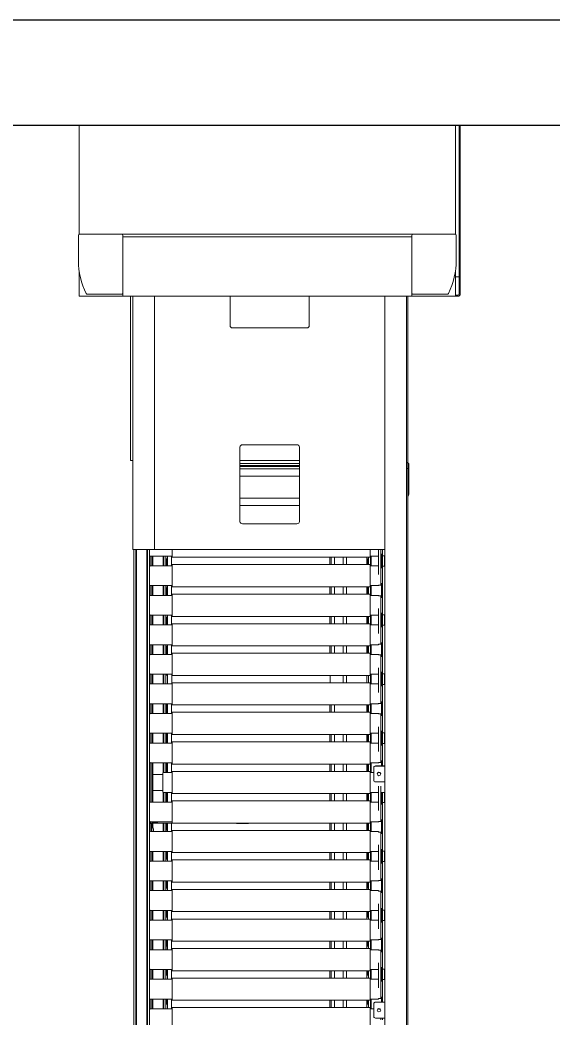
# Model space of a CAD drawing. Header units: metres. Extents: x 51 to 52746, y -259 to 37569.
# Drawn here: x 48706 to 50053, y 35048 to 37569 of the extents above; entities that cross this region are included whole.
import ezdxf

# ---------------------------------------------------------------- set-up
doc = ezdxf.new("R2010")
doc.units = ezdxf.units.M
doc.header["$LTSCALE"] = 500
doc.layers.add('QUOTA', color=4, linetype='Continuous')
doc.layers.add('Visible (ISO)', color=7, linetype='Continuous')

msp = doc.modelspace()

# ---------------------------------------------------------------- linework, layer by layer
at = {"linetype": 'Continuous', "lineweight": -3}
msp.add_line((31742.648, 37569.354), (52742.648, 37569.354), dxfattribs=at)
at = {"layer": 'QUOTA', "color": 30, "linetype": 'Continuous', "lineweight": -3}
msp.add_line((52475.981, 37302.688), (32409.314, 37302.688), dxfattribs=at)
at = {"layer": 'Visible (ISO)', "lineweight": 5}
for p, q in [((48855.809, 37302.688), (48855.809, 37028.039)), ((49805.809, 37028.039), (49805.809, 37302.688)), ((49815.052, 36950.539), (49815.052, 37302.688)), ((49817.752, 36950.539), (49817.752, 37302.688)), ((48853.809, 36961.125), (48853.809, 37026.039)), ((48855.809, 37028.039), (48963.809, 37028.039)), ((49697.809, 37028.039), (48963.809, 37028.039)), ((48965.809, 37026.039), (48965.809, 36879.039)), ((48965.809, 37021.539), (49695.809, 37021.539)), ((49695.809, 36879.039), (49695.809, 37026.039)), ((49697.809, 37028.039), (49805.809, 37028.039)), ((49807.809, 37026.039), (49807.809, 36963.039)), ((49805.809, 36871.539), (49805.809, 36935.19)), ((49815.052, 36920.539), (49815.052, 36950.539)), ((49815.052, 36950.539), (49817.752, 36950.539)), ((49817.752, 36950.539), (49818.052, 36950.539)), ((49818.052, 36950.539), (49818.052, 36877.539)), ((48855.809, 36933.866), (48855.809, 36871.539)), ((49805.809, 36920.539), (49815.052, 36920.539)), ((49815.052, 36920.539), (49815.052, 36877.539)), ((49815.052, 36920.539), (49815.052, 36877.539)), ((48855.809, 36871.539), (48965.809, 36871.539)), ((48963.809, 36877.039), (48875.045, 36877.039)), ((48965.809, 36871.539), (48965.809, 36879.039)), ((48965.809, 36871.539), (49695.809, 36871.539)), ((49236.773, 36871.539), (49236.773, 36797.539)), ((49436.773, 36797.539), (49436.773, 36871.539)), ((49695.809, 36879.039), (49695.809, 36871.539)), ((49695.809, 36871.539), (49805.809, 36871.539)), ((49786.559, 36877.039), (49697.809, 36877.039)), ((49812.052, 36874.539), (49805.809, 36874.539)), ((49812.052, 36874.539), (49805.809, 36874.539)), ((49812.052, 36871.539), (49805.809, 36871.539))]:
    msp.add_line(p, q, dxfattribs=at)
at = {"layer": 'Visible (ISO)', "color": 4, "lineweight": 5}
for p, q in [((48984.809, 36511.539), (48984.809, 36871.539)), ((48990.773, 36871.539), (48990.773, 36231.539)), ((49045.773, 36871.539), (49045.773, 36231.539)), ((49627.773, 34909.039), (49627.773, 36871.539)), ((49682.773, 34909.039), (49682.773, 36871.539)), ((49686.052, 36448.539), (49686.052, 36871.539)), ((49242.773, 36791.539), (49430.773, 36791.539)), ((48984.809, 36511.539), (48984.809, 36456.539)), ((49261.773, 36490.539), (49261.773, 36302.539)), ((49405.773, 36496.539), (49267.773, 36496.539)), ((49411.773, 36302.539), (49411.773, 36490.539)), ((48990.773, 36456.539), (48984.809, 36456.539)), ((49411.773, 36456.539), (49261.773, 36456.539)), ((49411.773, 36448.631), (49261.773, 36448.631)), ((49411.773, 36443.631), (49261.773, 36443.631)), ((49411.773, 36442.631), (49261.773, 36442.631)), ((49411.773, 36441.631), (49261.773, 36441.631)), ((49411.773, 36435.131), (49261.773, 36435.131)), ((49685.552, 36449.312), (49685.552, 36437.396)), ((49685.552, 36448.539), (49686.052, 36448.539)), ((49685.552, 36437.396), (49685.552, 36436.402)), ((49685.552, 36436.402), (49685.552, 34912.297)), ((49688.552, 36445.631), (49688.552, 36371.631)), ((49411.773, 36417.218), (49261.773, 36417.218)), ((49411.773, 36361.218), (49261.773, 36361.218)), ((49411.773, 36342.629), (49261.773, 36342.629)), ((49267.773, 36296.539), (49405.773, 36296.539)), ((48990.773, 36231.539), (49026.773, 36231.539)), ((48993.552, 36231.539), (48993.552, 34912.297)), ((48998.552, 36231.539), (48998.552, 34911.983)), ((48999.552, 36231.539), (48999.552, 34912.088)), ((49000.552, 36231.539), (49000.552, 34911.983)), ((49026.552, 36231.539), (49026.552, 34911.983)), ((49042.773, 36231.539), (49026.773, 36231.539)), ((49027.552, 36231.539), (49027.552, 34912.088)), ((49028.552, 36231.539), (49028.552, 34911.983)), ((49033.552, 36231.539), (49033.552, 34912.297)), ((49042.773, 36231.539), (49045.773, 36231.539)), ((49045.773, 36231.539), (49627.773, 36231.539)), ((49090.552, 36231.539), (49090.552, 36212.039)), ((49590.552, 36231.539), (49590.552, 36212.039)), ((49611.552, 36168.882), (49611.552, 36231.539)), ((49617.552, 36231.539), (49617.552, 36162.942)), ((49621.552, 36231.539), (49621.552, 36216.039)), ((49627.552, 36216.039), (49627.552, 36231.539)), ((49034.467, 36190.13), (49034.467, 36215.359)), ((49035.552, 36215.039), (49090.552, 36215.039)), ((49039.467, 36190.45), (49039.467, 36215.039)), ((49040.467, 36190.45), (49040.467, 36215.039)), ((49041.467, 36190.45), (49041.467, 36215.039)), ((49067.467, 36190.45), (49067.467, 36215.039)), ((49068.467, 36190.45), (49068.467, 36215.039)), ((49069.467, 36190.45), (49069.467, 36215.039)), ((49074.467, 36190.45), (49074.467, 36215.039)), ((49076.467, 36207.849), (49076.467, 36190.45)), ((49076.467, 36207.849), (49078.467, 36207.849)), ((49078.467, 36215.039), (49078.467, 36190.45)), ((49088.553, 36215.039), (49088.553, 36190.45)), ((49590.552, 36212.039), (49090.552, 36212.039)), ((49488.553, 36212.039), (49488.553, 36193.45)), ((49492.067, 36200.597), (49492.067, 36212.039)), ((49500.867, 36212.039), (49500.867, 36200.597)), ((49522.067, 36200.789), (49522.067, 36212.039)), ((49530.867, 36200.789), (49530.867, 36212.039)), ((49582.467, 36193.45), (49582.467, 36212.039)), ((49584.467, 36207.849), (49582.467, 36207.849)), ((49584.467, 36193.45), (49584.467, 36207.849)), ((49586.467, 36193.45), (49586.467, 36212.039)), ((49590.552, 36215.039), (49610.552, 36215.039)), ((49591.467, 36190.45), (49591.467, 36215.039)), ((49592.467, 36190.45), (49592.467, 36215.039)), ((49593.467, 36190.45), (49593.467, 36215.039)), ((49621.552, 36220.039), (49617.552, 36220.039)), ((49619.467, 36185.45), (49619.467, 36220.039)), ((49620.467, 36185.45), (49620.467, 36220.039)), ((49621.467, 36185.45), (49621.467, 36220.039)), ((49627.552, 36216.039), (49621.552, 36216.039)), ((49626.467, 36189.45), (49626.467, 36216.039)), ((49627.773, 36220.039), (49627.552, 36220.039)), ((49035.552, 36190.45), (49090.552, 36190.45)), ((49074.467, 36200.349), (49075.467, 36201.349)), ((49075.467, 36190.45), (49075.467, 36201.349)), ((49075.467, 36201.349), (49076.467, 36201.349)), ((49090.552, 36193.45), (49090.552, 36137.45)), ((49590.552, 36193.45), (49090.552, 36193.45)), ((49492.067, 36193.45), (49492.067, 36200.597)), ((49500.867, 36193.45), (49500.867, 36200.597)), ((49522.067, 36193.45), (49522.067, 36200.789)), ((49530.867, 36200.789), (49530.867, 36193.45)), ((49585.467, 36201.349), (49584.467, 36201.349)), ((49585.467, 36201.349), (49585.467, 36193.45)), ((49586.467, 36200.349), (49585.467, 36201.349)), ((49590.552, 36193.45), (49590.552, 36137.45)), ((49590.552, 36190.45), (49610.552, 36190.45)), ((49621.552, 36185.45), (49617.552, 36185.45)), ((49621.552, 36189.45), (49621.552, 36162.942)), ((49627.552, 36189.45), (49621.552, 36189.45)), ((49627.552, 36162.942), (49627.552, 36189.45)), ((49627.773, 36185.45), (49627.552, 36185.45)), ((49617.552, 36141.45), (49617.552, 36162.942)), ((49621.552, 36088.352), (49621.552, 36162.942)), ((49627.552, 36162.942), (49627.552, 36088.352)), ((49034.467, 36115.541), (49034.467, 36140.77)), ((49035.552, 36140.45), (49090.552, 36140.45)), ((49039.467, 36115.861), (49039.467, 36140.45)), ((49040.467, 36115.861), (49040.467, 36140.45)), ((49041.467, 36115.861), (49041.467, 36140.45)), ((49067.467, 36115.861), (49067.467, 36140.45)), ((49068.467, 36115.861), (49068.467, 36140.45)), ((49069.467, 36115.861), (49069.467, 36140.45)), ((49074.467, 36115.861), (49074.467, 36140.45)), ((49074.467, 36127.044), (49075.467, 36128.044)), ((49075.467, 36116.044), (49075.467, 36128.044)), ((49075.467, 36128.044), (49076.467, 36128.044)), ((49076.467, 36134.544), (49076.467, 36115.861)), ((49076.467, 36134.544), (49078.467, 36134.544)), ((49077.467, 36140.45), (49077.467, 36134.544)), ((49078.467, 36140.45), (49078.467, 36115.861)), ((49088.553, 36140.45), (49088.553, 36115.861)), ((49590.552, 36137.45), (49090.552, 36137.45)), ((49488.553, 36137.45), (49488.553, 36118.861)), ((49492.067, 36127.485), (49492.067, 36137.45)), ((49500.867, 36127.485), (49500.867, 36137.45)), ((49522.067, 36127.292), (49522.067, 36137.45)), ((49530.867, 36137.45), (49530.867, 36127.292)), ((49582.467, 36118.861), (49582.467, 36137.45)), ((49584.467, 36134.544), (49582.467, 36134.544)), ((49584.467, 36118.861), (49584.467, 36134.544)), ((49585.467, 36128.044), (49584.467, 36128.044)), ((49585.467, 36128.044), (49585.467, 36118.861)), ((49586.467, 36127.044), (49585.467, 36128.044)), ((49586.467, 36118.861), (49586.467, 36137.45)), ((49590.552, 36140.45), (49610.552, 36140.45)), ((49591.467, 36115.861), (49591.467, 36140.45)), ((49592.467, 36115.861), (49592.467, 36140.45)), ((49593.467, 36115.861), (49593.467, 36140.45)), ((49612.284, 36141.45), (49617.552, 36141.45)), ((49621.552, 36145.45), (49617.552, 36145.45)), ((49619.467, 36110.861), (49619.467, 36145.45)), ((49620.467, 36110.861), (49620.467, 36145.45)), ((49621.467, 36110.861), (49621.467, 36145.45)), ((49627.773, 36145.45), (49627.552, 36145.45)), ((49035.552, 36115.861), (49090.552, 36115.861)), ((49074.467, 36117.044), (49075.467, 36116.044)), ((49075.467, 36116.044), (49076.467, 36116.044)), ((49090.552, 36118.861), (49090.552, 36062.861)), ((49590.552, 36118.861), (49090.552, 36118.861)), ((49492.067, 36118.861), (49492.067, 36127.485)), ((49500.867, 36127.485), (49500.867, 36118.861)), ((49522.067, 36118.861), (49522.067, 36127.292)), ((49530.867, 36118.861), (49530.867, 36127.292)), ((49590.552, 36118.861), (49590.552, 36062.861)), ((49590.552, 36115.861), (49610.552, 36115.861)), ((49612.284, 36114.861), (49617.552, 36114.861)), ((49617.552, 36088.352), (49617.552, 36114.861)), ((49621.552, 36110.861), (49617.552, 36110.861)), ((49627.773, 36110.861), (49627.552, 36110.861)), ((49611.552, 36019.703), (49611.552, 36082.412)), ((49617.552, 36088.352), (49617.552, 36013.763)), ((49621.552, 36088.352), (49621.552, 36066.861)), ((49627.552, 36066.861), (49627.552, 36088.352)), ((49034.467, 36040.952), (49034.467, 36066.181)), ((49035.552, 36065.861), (49090.552, 36065.861)), ((49039.467, 36041.272), (49039.467, 36065.861)), ((49040.467, 36041.272), (49040.467, 36065.861)), ((49041.467, 36041.272), (49041.467, 36065.861)), ((49067.467, 36041.272), (49067.467, 36065.861)), ((49068.467, 36041.272), (49068.467, 36065.861)), ((49069.467, 36041.272), (49069.467, 36065.861)), ((49074.467, 36041.272), (49074.467, 36065.861)), ((49074.467, 36053.74), (49075.467, 36054.74)), ((49075.467, 36042.74), (49075.467, 36054.74)), ((49075.467, 36054.74), (49076.467, 36054.74)), ((49076.467, 36061.24), (49076.467, 36041.272)), ((49076.467, 36061.24), (49078.467, 36061.24)), ((49078.467, 36065.861), (49078.467, 36041.272)), ((49088.553, 36065.861), (49088.553, 36041.272)), ((49590.552, 36062.861), (49090.552, 36062.861)), ((49488.553, 36062.861), (49488.553, 36044.272)), ((49492.067, 36053.988), (49492.067, 36062.861)), ((49492.067, 36044.272), (49492.067, 36053.988)), ((49500.867, 36062.861), (49500.867, 36053.988)), ((49500.867, 36044.272), (49500.867, 36053.988)), ((49522.067, 36054.18), (49522.067, 36062.861)), ((49522.067, 36044.272), (49522.067, 36054.18)), ((49530.867, 36054.18), (49530.867, 36062.861)), ((49530.867, 36054.18), (49530.867, 36044.272)), ((49582.467, 36044.272), (49582.467, 36062.861)), ((49584.467, 36061.24), (49582.467, 36061.24)), ((49584.467, 36044.272), (49584.467, 36061.24)), ((49585.467, 36054.74), (49584.467, 36054.74)), ((49585.467, 36054.74), (49585.467, 36044.272)), ((49586.467, 36053.74), (49585.467, 36054.74)), ((49586.467, 36044.272), (49586.467, 36062.861)), ((49590.552, 36065.861), (49610.552, 36065.861)), ((49591.467, 36041.272), (49591.467, 36065.861)), ((49592.467, 36041.272), (49592.467, 36065.861)), ((49593.467, 36041.272), (49593.467, 36065.861)), ((49621.552, 36070.861), (49617.552, 36070.861)), ((49619.467, 36036.272), (49619.467, 36070.861)), ((49620.467, 36036.272), (49620.467, 36070.861)), ((49621.467, 36036.272), (49621.467, 36070.861)), ((49627.552, 36066.861), (49621.552, 36066.861)), ((49626.467, 36040.272), (49626.467, 36066.861)), ((49627.773, 36070.861), (49627.552, 36070.861)), ((49035.552, 36041.272), (49090.552, 36041.272)), ((49074.467, 36043.74), (49075.467, 36042.74)), ((49075.467, 36042.74), (49076.467, 36042.74)), ((49090.552, 36044.272), (49090.552, 35988.272)), ((49590.552, 36044.272), (49090.552, 36044.272)), ((49590.552, 36044.272), (49590.552, 35988.272)), ((49590.552, 36041.272), (49610.552, 36041.272)), ((49621.552, 36036.272), (49617.552, 36036.272)), ((49621.552, 36040.272), (49621.552, 36013.763)), ((49627.552, 36040.272), (49621.552, 36040.272)), ((49627.552, 36013.763), (49627.552, 36040.272)), ((49627.773, 36036.272), (49627.552, 36036.272)), ((49617.552, 35992.272), (49617.552, 36013.763)), ((49621.552, 35939.174), (49621.552, 36013.763)), ((49627.552, 36013.763), (49627.552, 35939.174)), ((49034.467, 35966.363), (49034.467, 35991.592)), ((49035.552, 35991.272), (49090.552, 35991.272)), ((49039.467, 35966.683), (49039.467, 35991.272)), ((49040.467, 35966.683), (49040.467, 35991.272)), ((49041.467, 35966.683), (49041.467, 35991.272)), ((49067.467, 35966.683), (49067.467, 35991.272)), ((49068.467, 35966.683), (49068.467, 35991.272)), ((49069.467, 35966.683), (49069.467, 35991.272)), ((49074.467, 35966.683), (49074.467, 35991.272)), ((49074.467, 35980.435), (49075.467, 35981.435)), ((49075.467, 35969.435), (49075.467, 35981.435)), ((49075.467, 35981.435), (49076.467, 35981.435)), ((49076.467, 35987.935), (49076.467, 35966.683)), ((49076.467, 35987.935), (49078.467, 35987.935)), ((49078.467, 35991.272), (49078.467, 35966.683)), ((49088.553, 35991.272), (49088.553, 35966.683)), ((49590.552, 35988.272), (49090.552, 35988.272)), ((49488.553, 35988.272), (49488.553, 35969.683)), ((49492.067, 35980.876), (49492.067, 35988.272)), ((49492.067, 35969.683), (49492.067, 35980.876)), ((49500.867, 35980.876), (49500.867, 35988.272)), ((49500.867, 35980.876), (49500.867, 35969.683)), ((49522.067, 35980.683), (49522.067, 35988.272)), ((49522.067, 35969.683), (49522.067, 35980.683)), ((49530.867, 35988.272), (49530.867, 35980.683)), ((49530.867, 35969.683), (49530.867, 35980.683)), ((49582.467, 35969.683), (49582.467, 35988.272)), ((49584.467, 35987.935), (49582.467, 35987.935)), ((49584.467, 35969.683), (49584.467, 35987.935)), ((49585.467, 35981.435), (49584.467, 35981.435)), ((49585.467, 35981.435), (49585.467, 35969.683)), ((49586.467, 35980.435), (49585.467, 35981.435)), ((49586.467, 35969.683), (49586.467, 35988.272)), ((49590.552, 35991.272), (49610.552, 35991.272)), ((49591.467, 35966.683), (49591.467, 35991.272)), ((49592.467, 35966.683), (49592.467, 35991.272)), ((49593.467, 35966.683), (49593.467, 35991.272)), ((49612.284, 35992.272), (49617.552, 35992.272)), ((49621.552, 35996.272), (49617.552, 35996.272)), ((49619.467, 35961.683), (49619.467, 35996.272)), ((49620.467, 35961.683), (49620.467, 35996.272)), ((49621.467, 35961.683), (49621.467, 35996.272)), ((49627.773, 35996.272), (49627.552, 35996.272)), ((49035.552, 35966.683), (49090.552, 35966.683)), ((49074.467, 35970.435), (49075.467, 35969.435)), ((49075.467, 35969.435), (49076.467, 35969.435)), ((49090.552, 35969.683), (49090.552, 35913.683)), ((49590.552, 35969.683), (49090.552, 35969.683)), ((49586.467, 35970.435), (49585.714, 35969.683)), ((49590.552, 35969.683), (49590.552, 35913.683)), ((49590.552, 35966.683), (49610.552, 35966.683)), ((49612.284, 35965.683), (49617.552, 35965.683)), ((49617.552, 35939.174), (49617.552, 35965.683)), ((49621.552, 35961.683), (49617.552, 35961.683)), ((49627.773, 35961.683), (49627.552, 35961.683)), ((49611.552, 35870.525), (49611.552, 35933.234)), ((49617.552, 35939.174), (49617.552, 35864.585)), ((49621.552, 35939.174), (49621.552, 35917.683)), ((49627.552, 35917.683), (49627.552, 35939.174)), ((49034.467, 35891.774), (49034.467, 35917.003)), ((49035.552, 35916.683), (49090.552, 35916.683)), ((49039.467, 35892.094), (49039.467, 35916.683)), ((49040.467, 35892.094), (49040.467, 35916.683)), ((49041.467, 35892.094), (49041.467, 35916.683)), ((49067.467, 35892.094), (49067.467, 35916.683)), ((49068.467, 35892.094), (49068.467, 35916.683)), ((49069.467, 35892.094), (49069.467, 35916.683)), ((49074.467, 35892.094), (49074.467, 35916.683)), ((49074.467, 35914.631), (49078.467, 35914.631)), ((49078.467, 35916.683), (49078.467, 35892.094)), ((49089.26, 35892.094), (49089.26, 35916.683)), ((49590.552, 35913.683), (49090.552, 35913.683)), ((49489.26, 35895.094), (49489.26, 35913.683)), ((49522.067, 35907.572), (49522.067, 35913.683)), ((49522.067, 35895.094), (49522.067, 35907.572)), ((49530.867, 35907.572), (49530.867, 35913.683)), ((49530.867, 35907.572), (49530.867, 35895.094)), ((49582.467, 35895.094), (49582.467, 35913.683)), ((49586.467, 35895.094), (49586.467, 35913.683)), ((49590.552, 35916.683), (49610.552, 35916.683)), ((49591.467, 35892.094), (49591.467, 35916.683)), ((49592.467, 35892.094), (49592.467, 35916.683)), ((49593.467, 35892.094), (49593.467, 35916.683)), ((49621.552, 35921.683), (49617.552, 35921.683)), ((49619.467, 35887.094), (49619.467, 35921.683)), ((49620.467, 35887.094), (49620.467, 35921.683)), ((49621.467, 35887.094), (49621.467, 35921.683)), ((49627.552, 35917.683), (49621.552, 35917.683)), ((49626.467, 35891.094), (49626.467, 35917.683)), ((49627.773, 35921.683), (49627.552, 35921.683)), ((49035.552, 35892.094), (49090.552, 35892.094)), ((49090.552, 35895.094), (49090.552, 35839.094)), ((49590.552, 35895.094), (49090.552, 35895.094)), ((49590.552, 35895.094), (49590.552, 35839.094)), ((49590.552, 35892.094), (49610.552, 35892.094)), ((49621.552, 35887.094), (49617.552, 35887.094)), ((49621.552, 35891.094), (49621.552, 35864.585)), ((49627.552, 35891.094), (49621.552, 35891.094)), ((49627.552, 35864.585), (49627.552, 35891.094)), ((49627.773, 35887.094), (49627.552, 35887.094)), ((49617.552, 35843.094), (49617.552, 35864.585)), ((49621.552, 35789.996), (49621.552, 35864.585)), ((49627.552, 35864.585), (49627.552, 35789.996)), ((49034.467, 35817.184), (49034.467, 35842.414)), ((49035.552, 35842.094), (49090.552, 35842.094)), ((49039.467, 35817.505), (49039.467, 35842.094)), ((49040.467, 35817.505), (49040.467, 35842.094)), ((49041.467, 35817.505), (49041.467, 35842.094)), ((49067.467, 35817.505), (49067.467, 35842.094)), ((49068.467, 35817.505), (49068.467, 35842.094)), ((49069.467, 35817.505), (49069.467, 35842.094)), ((49074.467, 35817.505), (49074.467, 35842.094)), ((49074.467, 35833.826), (49075.467, 35834.826)), ((49075.467, 35822.826), (49075.467, 35834.826)), ((49075.467, 35834.826), (49076.467, 35834.826)), ((49076.467, 35841.326), (49076.467, 35817.505)), ((49076.467, 35841.326), (49078.467, 35841.326)), ((49078.467, 35842.094), (49078.467, 35817.505)), ((49088.553, 35842.094), (49088.553, 35817.505)), ((49590.552, 35839.094), (49090.552, 35839.094)), ((49488.553, 35839.094), (49488.553, 35820.505)), ((49492.067, 35834.074), (49492.067, 35839.094)), ((49492.067, 35820.505), (49492.067, 35834.074)), ((49500.867, 35839.094), (49500.867, 35834.074)), ((49500.867, 35820.505), (49500.867, 35834.074)), ((49582.467, 35820.505), (49582.467, 35839.094)), ((49584.467, 35820.505), (49584.467, 35839.094)), ((49585.467, 35834.826), (49584.467, 35834.826)), ((49585.467, 35834.826), (49585.467, 35822.826)), ((49586.467, 35833.826), (49585.467, 35834.826)), ((49586.467, 35820.505), (49586.467, 35839.094)), ((49590.552, 35842.094), (49610.552, 35842.094)), ((49591.467, 35817.505), (49591.467, 35842.094)), ((49592.467, 35817.505), (49592.467, 35842.094)), ((49593.467, 35817.505), (49593.467, 35842.094)), ((49612.284, 35843.094), (49617.552, 35843.094)), ((49621.552, 35847.094), (49617.552, 35847.094)), ((49619.467, 35812.505), (49619.467, 35847.094)), ((49620.467, 35812.505), (49620.467, 35847.094)), ((49621.467, 35812.505), (49621.467, 35847.094)), ((49627.773, 35847.094), (49627.552, 35847.094)), ((49035.552, 35817.505), (49090.552, 35817.505)), ((49074.467, 35823.826), (49075.467, 35822.826)), ((49075.467, 35822.826), (49076.467, 35822.826)), ((49090.552, 35820.505), (49090.552, 35764.505)), ((49590.552, 35820.505), (49090.552, 35820.505)), ((49585.467, 35822.826), (49584.467, 35822.826)), ((49586.467, 35823.826), (49585.467, 35822.826)), ((49590.552, 35820.505), (49590.552, 35764.505)), ((49590.552, 35817.505), (49610.552, 35817.505)), ((49612.284, 35816.505), (49617.552, 35816.505)), ((49617.552, 35789.996), (49617.552, 35816.505)), ((49621.552, 35812.505), (49617.552, 35812.505)), ((49627.773, 35812.505), (49627.552, 35812.505)), ((49611.552, 35721.347), (49611.552, 35784.056)), ((49617.552, 35789.996), (49617.552, 35715.407)), ((49621.552, 35789.996), (49621.552, 35768.505)), ((49627.552, 35768.505), (49627.552, 35789.996)), ((49034.467, 35742.595), (49034.467, 35767.825)), ((49035.552, 35767.505), (49090.552, 35767.505)), ((49039.467, 35742.915), (49039.467, 35767.505)), ((49040.467, 35742.915), (49040.467, 35767.505)), ((49041.467, 35742.915), (49041.467, 35767.505)), ((49067.467, 35742.915), (49067.467, 35767.505)), ((49068.467, 35742.915), (49068.467, 35767.505)), ((49069.467, 35742.915), (49069.467, 35767.505)), ((49074.467, 35742.915), (49074.467, 35767.505)), ((49074.467, 35760.522), (49075.467, 35761.522)), ((49074.467, 35750.522), (49075.467, 35749.522)), ((49075.467, 35749.522), (49075.467, 35761.522)), ((49075.467, 35761.522), (49076.467, 35761.522)), ((49076.467, 35767.505), (49076.467, 35743.022)), ((49078.467, 35767.505), (49078.467, 35742.915)), ((49088.553, 35767.505), (49088.553, 35742.915)), ((49590.552, 35764.505), (49090.552, 35764.505)), ((49488.553, 35764.505), (49488.553, 35745.915)), ((49492.067, 35760.963), (49492.067, 35764.505)), ((49492.067, 35745.915), (49492.067, 35760.963)), ((49500.867, 35760.963), (49500.867, 35764.505)), ((49500.867, 35760.963), (49500.867, 35745.915)), ((49522.067, 35760.77), (49522.067, 35764.505)), ((49522.067, 35745.915), (49522.067, 35760.77)), ((49530.867, 35764.505), (49530.867, 35760.77)), ((49530.867, 35745.915), (49530.867, 35760.77)), ((49582.467, 35745.915), (49582.467, 35764.505)), ((49584.467, 35745.915), (49584.467, 35764.505)), ((49585.467, 35761.522), (49584.467, 35761.522)), ((49585.467, 35761.522), (49585.467, 35749.522)), ((49586.467, 35760.522), (49585.467, 35761.522)), ((49586.467, 35750.522), (49585.467, 35749.522)), ((49586.467, 35745.915), (49586.467, 35764.505)), ((49590.552, 35767.505), (49610.552, 35767.505)), ((49591.467, 35742.915), (49591.467, 35767.505)), ((49592.467, 35742.915), (49592.467, 35767.505)), ((49593.467, 35742.915), (49593.467, 35767.505)), ((49621.552, 35772.505), (49617.552, 35772.505)), ((49619.467, 35737.915), (49619.467, 35772.505)), ((49620.467, 35737.915), (49620.467, 35772.505)), ((49621.467, 35737.915), (49621.467, 35772.505)), ((49627.552, 35768.505), (49621.552, 35768.505)), ((49626.467, 35741.915), (49626.467, 35768.505)), ((49627.773, 35772.505), (49627.552, 35772.505)), ((49035.552, 35742.915), (49090.552, 35742.915)), ((49075.467, 35749.522), (49076.467, 35749.522)), ((49076.467, 35743.022), (49078.467, 35743.022)), ((49090.552, 35745.915), (49090.552, 35689.915)), ((49590.552, 35745.915), (49090.552, 35745.915)), ((49585.467, 35749.522), (49584.467, 35749.522)), ((49590.552, 35745.915), (49590.552, 35689.915)), ((49590.552, 35742.915), (49610.552, 35742.915)), ((49621.552, 35737.915), (49617.552, 35737.915)), ((49621.552, 35741.915), (49621.552, 35715.407)), ((49627.552, 35741.915), (49621.552, 35741.915)), ((49627.552, 35715.407), (49627.552, 35741.915)), ((49627.773, 35737.915), (49627.552, 35737.915)), ((49617.552, 35693.915), (49617.552, 35715.407)), ((49621.552, 35685.137), (49621.552, 35715.407)), ((49627.552, 35715.407), (49627.552, 35685.137)), ((49034.467, 35593.417), (49034.467, 35693.235)), ((49035.552, 35692.915), (49090.552, 35692.915)), ((49039.467, 35593.737), (49039.467, 35692.915)), ((49040.467, 35593.737), (49040.467, 35692.915)), ((49041.467, 35593.737), (49041.467, 35692.915)), ((49067.467, 35668.006), (49067.467, 35692.915)), ((49068.467, 35668.324), (49068.467, 35692.915)), ((49069.467, 35668.326), (49069.467, 35692.915)), ((49074.467, 35668.326), (49074.467, 35692.915)), ((49074.467, 35687.218), (49075.467, 35688.218)), ((49074.467, 35677.218), (49075.467, 35676.218)), ((49075.467, 35676.218), (49075.467, 35688.218)), ((49075.467, 35688.218), (49076.467, 35688.218)), ((49075.467, 35676.218), (49076.467, 35676.218)), ((49076.467, 35692.915), (49076.467, 35669.718)), ((49078.467, 35692.915), (49078.467, 35668.326)), ((49088.553, 35692.915), (49088.553, 35668.326)), ((49590.552, 35689.915), (49090.552, 35689.915)), ((49488.553, 35689.915), (49488.553, 35671.326)), ((49492.067, 35687.465), (49492.067, 35689.915)), ((49492.067, 35671.326), (49492.067, 35687.465)), ((49500.867, 35689.915), (49500.867, 35687.465)), ((49500.867, 35671.326), (49500.867, 35687.465)), ((49522.067, 35687.658), (49522.067, 35689.915)), ((49522.067, 35671.326), (49522.067, 35687.658)), ((49530.867, 35687.658), (49530.867, 35689.915)), ((49530.867, 35687.658), (49530.867, 35671.326)), ((49582.467, 35671.326), (49582.467, 35689.915)), ((49584.467, 35671.326), (49584.467, 35689.915)), ((49585.467, 35688.218), (49584.467, 35688.218)), ((49585.467, 35676.218), (49584.467, 35676.218)), ((49585.467, 35688.218), (49585.467, 35676.218)), ((49586.467, 35687.218), (49585.467, 35688.218)), ((49586.467, 35677.218), (49585.467, 35676.218)), ((49586.467, 35671.326), (49586.467, 35689.915)), ((49590.552, 35692.915), (49610.552, 35692.915)), ((49591.467, 35668.326), (49591.467, 35692.915)), ((49592.467, 35668.326), (49592.467, 35692.915)), ((49593.467, 35668.326), (49593.467, 35692.915)), ((49599.773, 35680.741), (49599.773, 35681.159)), ((49599.773, 35680.741), (49599.773, 35648.916)), ((49627.773, 35685.137), (49603.773, 35685.137)), ((49627.773, 35684.719), (49603.773, 35684.719)), ((49612.284, 35693.915), (49617.552, 35693.915)), ((49621.552, 35697.915), (49617.552, 35697.915)), ((49619.467, 35685.137), (49619.467, 35697.915)), ((49620.467, 35685.137), (49620.467, 35697.915)), ((49621.467, 35685.137), (49621.467, 35697.915)), ((49627.773, 35697.915), (49627.552, 35697.915)), ((49041.552, 35662.826), (49041.552, 35623.826)), ((49042.052, 35663.326), (49066.552, 35663.326)), ((49066.552, 35666.326), (49066.552, 35620.326)), ((49090.552, 35668.326), (49068.552, 35668.326)), ((49076.467, 35669.718), (49078.467, 35669.718)), ((49090.552, 35671.326), (49090.552, 35615.326)), ((49590.552, 35671.326), (49090.552, 35671.326)), ((49590.552, 35671.326), (49590.552, 35615.326)), ((49599.773, 35668.326), (49590.552, 35668.326)), ((49615.581, 35668.326), (49609.966, 35668.326)), ((49603.773, 35644.938), (49627.773, 35644.938)), ((49611.552, 35572.169), (49611.552, 35633.856)), ((49617.552, 35633.856), (49617.552, 35566.228)), ((49042.052, 35623.326), (49066.552, 35623.326)), ((49067.467, 35593.737), (49067.467, 35618.646)), ((49068.467, 35593.737), (49068.467, 35618.328)), ((49090.552, 35618.326), (49068.552, 35618.326)), ((49069.467, 35593.737), (49069.467, 35618.326)), ((49074.467, 35593.737), (49074.467, 35618.326)), ((49074.467, 35613.913), (49075.467, 35614.913)), ((49074.467, 35603.913), (49075.467, 35602.913)), ((49075.467, 35602.913), (49075.467, 35614.913)), ((49075.467, 35614.913), (49076.467, 35614.913)), ((49075.467, 35602.913), (49076.467, 35602.913)), ((49076.467, 35618.326), (49076.467, 35596.413)), ((49078.467, 35618.326), (49078.467, 35593.737)), ((49088.553, 35618.326), (49088.553, 35593.737)), ((49590.552, 35615.326), (49090.552, 35615.326)), ((49488.553, 35615.326), (49488.553, 35596.737)), ((49492.067, 35614.354), (49492.067, 35615.326)), ((49492.067, 35596.737), (49492.067, 35614.354)), ((49500.867, 35614.354), (49500.867, 35615.326)), ((49500.867, 35614.354), (49500.867, 35596.737)), ((49522.067, 35614.161), (49522.067, 35615.326)), ((49522.067, 35596.737), (49522.067, 35614.161)), ((49530.867, 35615.326), (49530.867, 35614.161)), ((49530.867, 35596.737), (49530.867, 35614.161)), ((49582.467, 35596.737), (49582.467, 35615.326)), ((49584.467, 35596.737), (49584.467, 35615.326)), ((49585.467, 35614.913), (49584.467, 35614.913)), ((49585.467, 35602.913), (49584.467, 35602.913)), ((49585.467, 35614.913), (49585.467, 35602.913)), ((49586.467, 35613.913), (49585.467, 35614.913)), ((49586.467, 35603.913), (49585.467, 35602.913)), ((49586.467, 35596.737), (49586.467, 35615.326)), ((49611.552, 35618.326), (49590.552, 35618.326)), ((49591.467, 35593.737), (49591.467, 35618.326)), ((49592.467, 35593.737), (49592.467, 35618.326)), ((49593.467, 35593.737), (49593.467, 35618.326)), ((49627.773, 35618.326), (49617.552, 35618.326)), ((49619.467, 35588.737), (49619.467, 35618.326)), ((49620.467, 35588.737), (49620.467, 35618.326)), ((49621.467, 35588.737), (49621.467, 35618.326)), ((49626.467, 35592.737), (49626.467, 35618.326)), ((49035.552, 35593.737), (49090.552, 35593.737)), ((49076.467, 35596.413), (49078.467, 35596.413)), ((49090.552, 35596.737), (49090.552, 35540.737)), ((49590.552, 35596.737), (49090.552, 35596.737)), ((49590.552, 35596.737), (49590.552, 35540.737)), ((49590.552, 35593.737), (49610.552, 35593.737)), ((49621.552, 35588.737), (49617.552, 35588.737)), ((49621.552, 35592.737), (49621.552, 35566.228)), ((49627.552, 35592.737), (49621.552, 35592.737)), ((49627.552, 35566.228), (49627.552, 35592.737)), ((49627.773, 35588.737), (49627.552, 35588.737)), ((49617.552, 35544.737), (49617.552, 35566.228)), ((49621.552, 35548.737), (49617.552, 35548.737)), ((49619.467, 35514.148), (49619.467, 35548.737)), ((49620.467, 35514.148), (49620.467, 35548.737)), ((49621.467, 35514.148), (49621.467, 35548.737)), ((49621.552, 35491.639), (49621.552, 35566.228)), ((49627.552, 35566.228), (49627.552, 35491.639)), ((49627.773, 35548.737), (49627.552, 35548.737)), ((49034.467, 35543.016), (49034.467, 35544.057)), ((49035.552, 35543.737), (49090.552, 35543.737)), ((49036.552, 35519.148), (49036.552, 35537.236)), ((49036.552, 35531.632), (49038.852, 35531.632)), ((49038.852, 35519.148), (49038.852, 35531.632)), ((49039.752, 35529.232), (49038.852, 35529.232)), ((49039.467, 35529.232), (49039.467, 35540.218)), ((49052.552, 35543.203), (49039.552, 35543.203)), ((49039.552, 35540.219), (49052.552, 35540.219)), ((49040.467, 35529.158), (49040.467, 35540.219)), ((49041.467, 35528.783), (49041.467, 35540.219)), ((49043.252, 35519.148), (49043.252, 35525.732)), ((49052.552, 35543.203), (49053.552, 35543.307)), ((49052.552, 35540.219), (49052.552, 35543.203)), ((49053.552, 35540.324), (49052.552, 35540.219)), ((49090.552, 35543.725), (49053.552, 35543.725)), ((49053.552, 35543.725), (49053.552, 35543.307)), ((49053.552, 35543.307), (49053.552, 35540.324)), ((49053.552, 35540.742), (49090.552, 35540.742)), ((49067.467, 35519.148), (49067.467, 35540.742)), ((49068.467, 35519.148), (49068.467, 35540.742)), ((49069.467, 35519.148), (49069.467, 35540.742)), ((49074.467, 35540.609), (49074.6, 35540.742)), ((49074.467, 35519.148), (49074.467, 35540.742)), ((49074.467, 35530.609), (49075.467, 35529.609)), ((49075.467, 35529.609), (49075.467, 35540.742)), ((49075.467, 35529.609), (49076.467, 35529.609)), ((49076.467, 35540.742), (49076.467, 35523.109)), ((49076.467, 35523.109), (49078.467, 35523.109)), ((49078.467, 35540.742), (49078.467, 35519.148)), ((49088.553, 35540.742), (49088.553, 35519.148)), ((49590.552, 35540.737), (49090.552, 35540.737)), ((49252.552, 35540.062), (49252.552, 35540.737)), ((49253.552, 35539.958), (49252.552, 35540.062)), ((49253.552, 35540.737), (49253.552, 35539.958)), ((49253.552, 35539.958), (49282.552, 35539.958)), ((49282.552, 35539.958), (49282.552, 35540.737)), ((49283.552, 35540.062), (49282.552, 35539.958)), ((49283.552, 35540.737), (49283.552, 35540.062)), ((49488.553, 35540.737), (49488.553, 35522.148)), ((49492.067, 35522.148), (49492.067, 35540.737)), ((49500.867, 35522.148), (49500.867, 35540.737)), ((49522.067, 35522.148), (49522.067, 35540.737)), ((49530.867, 35540.737), (49530.867, 35522.148)), ((49582.467, 35522.148), (49582.467, 35540.737)), ((49584.467, 35523.109), (49582.467, 35523.109)), ((49584.467, 35523.109), (49584.467, 35540.737)), ((49585.467, 35529.609), (49584.467, 35529.609)), ((49585.467, 35540.737), (49585.467, 35529.609)), ((49586.467, 35530.609), (49585.467, 35529.609)), ((49586.467, 35540.609), (49586.338, 35540.737)), ((49586.467, 35522.148), (49586.467, 35540.737)), ((49590.552, 35543.737), (49610.552, 35543.737)), ((49591.467, 35519.148), (49591.467, 35543.737)), ((49592.467, 35519.148), (49592.467, 35543.737)), ((49593.467, 35519.148), (49593.467, 35543.737)), ((49612.284, 35544.737), (49617.552, 35544.737)), ((49035.552, 35519.148), (49090.552, 35519.148)), ((49090.552, 35522.148), (49090.552, 35466.148)), ((49590.552, 35522.148), (49090.552, 35522.148)), ((49590.552, 35522.148), (49590.552, 35466.148)), ((49590.552, 35519.148), (49610.552, 35519.148)), ((49612.284, 35518.148), (49617.552, 35518.148)), ((49617.552, 35491.639), (49617.552, 35518.148)), ((49621.552, 35514.148), (49617.552, 35514.148)), ((49627.773, 35514.148), (49627.552, 35514.148)), ((49611.552, 35422.99), (49611.552, 35485.699)), ((49617.552, 35491.639), (49617.552, 35417.05)), ((49621.552, 35474.148), (49617.552, 35474.148)), ((49619.467, 35439.559), (49619.467, 35474.148)), ((49620.467, 35439.559), (49620.467, 35474.148)), ((49621.467, 35439.559), (49621.467, 35474.148)), ((49621.552, 35491.639), (49621.552, 35470.148)), ((49627.552, 35470.148), (49627.552, 35491.639)), ((49627.773, 35474.148), (49627.552, 35474.148)), ((49034.467, 35444.239), (49034.467, 35469.468)), ((49035.552, 35469.148), (49090.552, 35469.148)), ((49039.467, 35444.559), (49039.467, 35469.148)), ((49040.467, 35444.559), (49040.467, 35469.148)), ((49041.467, 35444.559), (49041.467, 35469.148)), ((49067.467, 35444.559), (49067.467, 35469.148)), ((49068.467, 35444.559), (49068.467, 35469.148)), ((49069.467, 35444.559), (49069.467, 35469.148)), ((49074.467, 35444.559), (49074.467, 35469.148)), ((49074.467, 35467.304), (49075.467, 35468.304)), ((49074.467, 35457.304), (49075.467, 35456.304)), ((49075.467, 35456.304), (49075.467, 35468.304)), ((49075.467, 35468.304), (49076.467, 35468.304)), ((49075.467, 35456.304), (49076.467, 35456.304)), ((49076.467, 35469.148), (49076.467, 35449.804)), ((49076.467, 35449.804), (49078.467, 35449.804)), ((49078.467, 35469.148), (49078.467, 35444.559)), ((49088.553, 35469.148), (49088.553, 35444.559)), ((49590.552, 35466.148), (49090.552, 35466.148)), ((49090.552, 35447.559), (49090.552, 35391.559)), ((49590.552, 35447.559), (49090.552, 35447.559)), ((49488.553, 35466.148), (49488.553, 35447.559)), ((49492.067, 35447.559), (49492.067, 35466.148)), ((49500.867, 35466.148), (49500.867, 35447.559)), ((49522.067, 35447.559), (49522.067, 35466.148)), ((49530.867, 35447.559), (49530.867, 35466.148)), ((49582.467, 35447.559), (49582.467, 35466.148)), ((49584.467, 35449.804), (49582.467, 35449.804)), ((49584.467, 35449.804), (49584.467, 35466.148)), ((49585.467, 35456.304), (49584.467, 35456.304)), ((49585.467, 35466.148), (49585.467, 35456.304)), ((49586.467, 35457.304), (49585.467, 35456.304)), ((49586.467, 35447.559), (49586.467, 35466.148)), ((49590.552, 35469.148), (49610.552, 35469.148)), ((49590.552, 35447.559), (49590.552, 35391.559)), ((49591.467, 35444.559), (49591.467, 35469.148)), ((49592.467, 35444.559), (49592.467, 35469.148)), ((49593.467, 35444.559), (49593.467, 35469.148)), ((49627.552, 35470.148), (49621.552, 35470.148)), ((49626.467, 35443.559), (49626.467, 35470.148)), ((49035.552, 35444.559), (49090.552, 35444.559)), ((49590.552, 35444.559), (49610.552, 35444.559)), ((49621.552, 35439.559), (49617.552, 35439.559)), ((49621.552, 35443.559), (49621.552, 35417.05)), ((49627.552, 35443.559), (49621.552, 35443.559)), ((49627.552, 35417.05), (49627.552, 35443.559)), ((49627.773, 35439.559), (49627.552, 35439.559)), ((49617.552, 35395.559), (49617.552, 35417.05)), ((49621.552, 35399.559), (49617.552, 35399.559)), ((49619.467, 35364.97), (49619.467, 35399.559)), ((49620.467, 35364.97), (49620.467, 35399.559)), ((49621.467, 35364.97), (49621.467, 35399.559)), ((49621.552, 35342.461), (49621.552, 35417.05)), ((49627.552, 35417.05), (49627.552, 35342.461)), ((49627.773, 35399.559), (49627.552, 35399.559)), ((49034.467, 35369.65), (49034.467, 35394.879)), ((49035.552, 35394.559), (49090.552, 35394.559)), ((49039.467, 35369.97), (49039.467, 35394.559)), ((49040.467, 35369.97), (49040.467, 35394.559)), ((49041.467, 35369.97), (49041.467, 35394.559)), ((49067.467, 35369.97), (49067.467, 35394.559)), ((49068.467, 35369.97), (49068.467, 35394.559)), ((49069.467, 35369.97), (49069.467, 35394.559)), ((49074.467, 35394), (49075.026, 35394.559)), ((49074.467, 35369.97), (49074.467, 35394.559)), ((49074.467, 35384), (49075.467, 35383)), ((49075.467, 35383), (49075.467, 35394.559)), ((49075.467, 35383), (49076.467, 35383)), ((49076.467, 35394.559), (49076.467, 35376.5)), ((49076.467, 35376.5), (49078.467, 35376.5)), ((49078.467, 35394.559), (49078.467, 35369.97)), ((49088.553, 35394.559), (49088.553, 35369.97)), ((49590.552, 35391.559), (49090.552, 35391.559)), ((49090.552, 35372.97), (49090.552, 35316.97)), ((49590.552, 35372.97), (49090.552, 35372.97)), ((49488.553, 35391.559), (49488.553, 35372.97)), ((49492.067, 35372.97), (49492.067, 35391.559)), ((49500.867, 35372.97), (49500.867, 35391.559)), ((49522.067, 35372.97), (49522.067, 35391.559)), ((49530.867, 35391.559), (49530.867, 35372.97)), ((49582.467, 35372.97), (49582.467, 35391.559)), ((49584.467, 35376.5), (49582.467, 35376.5)), ((49584.467, 35376.5), (49584.467, 35391.559)), ((49585.467, 35383), (49584.467, 35383)), ((49585.467, 35391.559), (49585.467, 35383)), ((49586.467, 35384), (49585.467, 35383)), ((49586.467, 35372.97), (49586.467, 35391.559)), ((49590.552, 35394.559), (49610.552, 35394.559)), ((49590.552, 35372.97), (49590.552, 35316.97)), ((49591.467, 35369.97), (49591.467, 35394.559)), ((49592.467, 35369.97), (49592.467, 35394.559)), ((49593.467, 35369.97), (49593.467, 35394.559)), ((49612.284, 35395.559), (49617.552, 35395.559)), ((49035.552, 35369.97), (49090.552, 35369.97)), ((49590.552, 35369.97), (49610.552, 35369.97)), ((49612.284, 35368.97), (49617.552, 35368.97)), ((49617.552, 35342.461), (49617.552, 35368.97)), ((49621.552, 35364.97), (49617.552, 35364.97)), ((49627.773, 35364.97), (49627.552, 35364.97)), ((49611.552, 35273.812), (49611.552, 35336.521)), ((49617.552, 35342.461), (49617.552, 35267.872)), ((49621.552, 35324.97), (49617.552, 35324.97)), ((49619.467, 35290.381), (49619.467, 35324.97)), ((49620.467, 35290.381), (49620.467, 35324.97)), ((49621.467, 35290.381), (49621.467, 35324.97)), ((49621.552, 35342.461), (49621.552, 35320.97)), ((49627.552, 35320.97), (49627.552, 35342.461)), ((49627.773, 35324.97), (49627.552, 35324.97)), ((49034.467, 35295.061), (49034.467, 35320.29)), ((49035.552, 35319.97), (49090.552, 35319.97)), ((49039.467, 35295.381), (49039.467, 35319.97)), ((49040.467, 35295.381), (49040.467, 35319.97)), ((49041.467, 35295.381), (49041.467, 35319.97)), ((49067.467, 35295.381), (49067.467, 35319.97)), ((49068.467, 35295.381), (49068.467, 35319.97)), ((49069.467, 35295.381), (49069.467, 35319.97)), ((49074.467, 35295.381), (49074.467, 35319.97)), ((49074.467, 35310.695), (49075.467, 35309.695)), ((49075.467, 35309.695), (49075.467, 35319.97)), ((49075.467, 35309.695), (49076.467, 35309.695)), ((49076.467, 35319.97), (49076.467, 35303.195)), ((49076.467, 35303.195), (49078.467, 35303.195)), ((49078.467, 35319.97), (49078.467, 35295.381)), ((49088.553, 35319.97), (49088.553, 35295.381)), ((49590.552, 35316.97), (49090.552, 35316.97)), ((49090.552, 35298.381), (49090.552, 35242.381)), ((49590.552, 35298.381), (49090.552, 35298.381)), ((49488.553, 35316.97), (49488.553, 35298.381)), ((49492.067, 35298.381), (49492.067, 35316.97)), ((49500.867, 35316.97), (49500.867, 35298.381)), ((49522.067, 35298.381), (49522.067, 35316.97)), ((49530.867, 35298.381), (49530.867, 35316.97)), ((49582.467, 35298.381), (49582.467, 35316.97)), ((49584.467, 35303.195), (49582.467, 35303.195)), ((49584.467, 35303.195), (49584.467, 35316.97)), ((49585.467, 35309.695), (49584.467, 35309.695)), ((49585.467, 35316.97), (49585.467, 35309.695)), ((49586.467, 35310.695), (49585.467, 35309.695)), ((49586.467, 35298.381), (49586.467, 35316.97)), ((49590.552, 35319.97), (49610.552, 35319.97)), ((49590.552, 35298.381), (49590.552, 35242.381)), ((49591.467, 35295.381), (49591.467, 35319.97)), ((49592.467, 35295.381), (49592.467, 35319.97)), ((49593.467, 35295.381), (49593.467, 35319.97)), ((49627.552, 35320.97), (49621.552, 35320.97)), ((49626.467, 35294.381), (49626.467, 35320.97)), ((49035.552, 35295.381), (49090.552, 35295.381)), ((49590.552, 35295.381), (49610.552, 35295.381)), ((49621.552, 35290.381), (49617.552, 35290.381)), ((49621.552, 35294.381), (49621.552, 35267.872)), ((49627.552, 35294.381), (49621.552, 35294.381)), ((49627.552, 35267.872), (49627.552, 35294.381)), ((49627.773, 35290.381), (49627.552, 35290.381)), ((49034.467, 35220.471), (49034.467, 35245.701)), ((49612.284, 35246.381), (49617.552, 35246.381)), ((49617.552, 35246.381), (49617.552, 35267.872)), ((49621.552, 35250.381), (49617.552, 35250.381)), ((49619.467, 35215.791), (49619.467, 35250.381)), ((49620.467, 35215.791), (49620.467, 35250.381)), ((49621.467, 35215.791), (49621.467, 35250.381)), ((49621.552, 35193.283), (49621.552, 35267.872)), ((49627.552, 35267.872), (49627.552, 35193.283)), ((49627.773, 35250.381), (49627.552, 35250.381)), ((49035.552, 35245.381), (49090.552, 35245.381)), ((49035.552, 35220.791), (49090.552, 35220.791)), ((49039.467, 35220.791), (49039.467, 35245.381)), ((49040.467, 35220.791), (49040.467, 35245.381)), ((49041.467, 35220.791), (49041.467, 35245.381)), ((49067.467, 35220.791), (49067.467, 35245.381)), ((49068.467, 35220.791), (49068.467, 35245.381)), ((49069.467, 35220.791), (49069.467, 35245.381)), ((49074.467, 35220.791), (49074.467, 35245.381)), ((49074.467, 35237.391), (49075.467, 35236.391)), ((49075.467, 35236.391), (49075.467, 35245.381)), ((49075.467, 35236.391), (49076.467, 35236.391)), ((49076.467, 35245.381), (49076.467, 35229.891)), ((49076.467, 35229.891), (49078.467, 35229.891)), ((49077.467, 35229.891), (49077.467, 35220.791)), ((49078.467, 35245.381), (49078.467, 35220.791)), ((49088.553, 35245.381), (49088.553, 35220.791)), ((49590.552, 35242.381), (49090.552, 35242.381)), ((49090.552, 35223.791), (49090.552, 35167.791)), ((49590.552, 35223.791), (49090.552, 35223.791)), ((49488.553, 35242.381), (49488.553, 35223.791)), ((49492.067, 35223.791), (49492.067, 35242.381)), ((49500.867, 35223.791), (49500.867, 35242.381)), ((49522.067, 35223.791), (49522.067, 35242.381)), ((49530.867, 35242.381), (49530.867, 35223.791)), ((49582.467, 35223.791), (49582.467, 35242.381)), ((49584.467, 35229.891), (49582.467, 35229.891)), ((49584.467, 35229.891), (49584.467, 35242.381)), ((49585.467, 35236.391), (49584.467, 35236.391)), ((49585.467, 35242.381), (49585.467, 35236.391)), ((49586.467, 35237.391), (49585.467, 35236.391)), ((49586.467, 35223.791), (49586.467, 35242.381)), ((49590.552, 35245.381), (49610.552, 35245.381)), ((49590.552, 35223.791), (49590.552, 35167.791)), ((49590.552, 35220.791), (49610.552, 35220.791)), ((49591.467, 35220.791), (49591.467, 35245.381)), ((49592.467, 35220.791), (49592.467, 35245.381)), ((49593.467, 35220.791), (49593.467, 35245.381)), ((49612.284, 35219.791), (49617.552, 35219.791)), ((49617.552, 35193.283), (49617.552, 35219.791)), ((49621.552, 35215.791), (49617.552, 35215.791)), ((49627.773, 35215.791), (49627.552, 35215.791)), ((49034.467, 35145.882), (49034.467, 35171.111)), ((49035.552, 35170.791), (49090.552, 35170.791)), ((49039.467, 35146.202), (49039.467, 35170.791)), ((49040.467, 35146.202), (49040.467, 35170.791)), ((49041.467, 35146.202), (49041.467, 35170.791)), ((49067.467, 35146.202), (49067.467, 35170.791)), ((49068.467, 35146.202), (49068.467, 35170.791)), ((49069.467, 35146.202), (49069.467, 35170.791)), ((49074.467, 35146.202), (49074.467, 35170.791)), ((49075.467, 35163.086), (49075.467, 35170.791)), ((49076.467, 35170.791), (49076.467, 35156.586)), ((49078.467, 35170.791), (49078.467, 35146.202)), ((49088.553, 35170.791), (49088.553, 35146.202)), ((49590.552, 35170.791), (49610.552, 35170.791)), ((49591.467, 35146.202), (49591.467, 35170.791)), ((49592.467, 35146.202), (49592.467, 35170.791)), ((49593.467, 35146.202), (49593.467, 35170.791)), ((49611.552, 35124.634), (49611.552, 35187.343)), ((49617.552, 35193.283), (49617.552, 35118.694)), ((49621.552, 35175.791), (49617.552, 35175.791)), ((49619.467, 35141.202), (49619.467, 35175.791)), ((49620.467, 35141.202), (49620.467, 35175.791)), ((49621.467, 35141.202), (49621.467, 35175.791)), ((49621.552, 35193.283), (49621.552, 35171.791)), ((49627.552, 35171.791), (49621.552, 35171.791)), ((49626.467, 35145.202), (49626.467, 35171.791)), ((49627.552, 35171.791), (49627.552, 35193.283)), ((49627.773, 35175.791), (49627.552, 35175.791)), ((49035.552, 35146.202), (49090.552, 35146.202)), ((49074.467, 35164.086), (49075.467, 35163.086)), ((49075.467, 35163.086), (49076.467, 35163.086)), ((49076.467, 35156.586), (49078.467, 35156.586)), ((49590.552, 35167.791), (49090.552, 35167.791)), ((49090.552, 35149.202), (49090.552, 35093.202)), ((49590.552, 35149.202), (49090.552, 35149.202)), ((49488.553, 35167.791), (49488.553, 35149.202)), ((49492.067, 35149.202), (49492.067, 35167.791)), ((49500.867, 35167.791), (49500.867, 35149.202)), ((49522.067, 35149.202), (49522.067, 35167.791)), ((49530.867, 35149.202), (49530.867, 35167.791)), ((49582.467, 35149.202), (49582.467, 35167.791)), ((49584.467, 35156.586), (49582.467, 35156.586)), ((49584.467, 35156.586), (49584.467, 35167.791)), ((49585.467, 35163.086), (49584.467, 35163.086)), ((49585.467, 35167.791), (49585.467, 35163.086)), ((49586.467, 35164.086), (49585.467, 35163.086)), ((49586.467, 35149.202), (49586.467, 35167.791)), ((49590.552, 35149.202), (49590.552, 35093.202)), ((49590.552, 35146.202), (49610.552, 35146.202)), ((49621.552, 35145.202), (49621.552, 35118.694)), ((49627.552, 35145.202), (49621.552, 35145.202)), ((49627.552, 35118.694), (49627.552, 35145.202)), ((49621.552, 35141.202), (49617.552, 35141.202)), ((49627.773, 35141.202), (49627.552, 35141.202)), ((49034.467, 35071.293), (49034.467, 35096.522)), ((49035.552, 35096.202), (49090.552, 35096.202)), ((49039.467, 35071.613), (49039.467, 35096.202)), ((49040.467, 35071.613), (49040.467, 35096.202)), ((49041.467, 35071.613), (49041.467, 35096.202)), ((49067.467, 35071.613), (49067.467, 35096.202)), ((49068.467, 35071.613), (49068.467, 35096.202)), ((49069.467, 35071.613), (49069.467, 35096.202)), ((49074.467, 35071.613), (49074.467, 35096.202)), ((49075.467, 35089.782), (49075.467, 35096.202)), ((49076.467, 35096.202), (49076.467, 35083.282)), ((49078.467, 35096.202), (49078.467, 35072.782)), ((49088.553, 35096.202), (49088.553, 35071.613)), ((49590.552, 35096.202), (49610.552, 35096.202)), ((49591.467, 35071.613), (49591.467, 35096.202)), ((49592.467, 35071.613), (49592.467, 35096.202)), ((49593.467, 35071.613), (49593.467, 35096.202)), ((49612.284, 35097.202), (49617.552, 35097.202)), ((49617.552, 35097.202), (49617.552, 35118.694)), ((49621.552, 35101.202), (49617.552, 35101.202)), ((49619.467, 35088.424), (49619.467, 35101.202)), ((49620.467, 35088.424), (49620.467, 35101.202)), ((49621.467, 35088.424), (49621.467, 35101.202)), ((49621.552, 35088.424), (49621.552, 35118.694)), ((49627.552, 35118.694), (49627.552, 35088.424)), ((49627.773, 35101.202), (49627.552, 35101.202)), ((49035.552, 35071.613), (49090.552, 35071.613)), ((49074.467, 35090.782), (49075.467, 35089.782)), ((49075.467, 35089.782), (49076.467, 35089.782)), ((49076.467, 35083.282), (49078.467, 35083.282)), ((49590.552, 35093.202), (49090.552, 35093.202)), ((49090.552, 35074.613), (49090.552, 35018.613)), ((49590.552, 35074.613), (49090.552, 35074.613)), ((49488.553, 35093.202), (49488.553, 35074.613)), ((49492.067, 35074.613), (49492.067, 35093.202)), ((49500.867, 35074.613), (49500.867, 35093.202)), ((49522.067, 35074.613), (49522.067, 35093.202)), ((49530.867, 35093.202), (49530.867, 35074.613)), ((49582.467, 35074.613), (49582.467, 35093.202)), ((49584.467, 35083.282), (49582.467, 35083.282)), ((49584.467, 35083.282), (49584.467, 35093.202)), ((49585.467, 35089.782), (49584.467, 35089.782)), ((49585.467, 35093.202), (49585.467, 35089.782)), ((49586.467, 35090.782), (49585.467, 35089.782)), ((49586.467, 35074.613), (49586.467, 35093.202)), ((49590.552, 35074.613), (49590.552, 35018.613)), ((49590.552, 35071.613), (49599.773, 35071.613)), ((49599.773, 35084.028), (49599.773, 35084.446)), ((49599.773, 35084.028), (49599.773, 35052.203)), ((49627.773, 35088.424), (49603.773, 35088.424)), ((49627.773, 35088.006), (49603.773, 35088.006)), ((49609.966, 35071.613), (49610.552, 35071.613)), ((49612.284, 35070.613), (49616.508, 35070.613)), ((49603.773, 35048.225), (49627.773, 35048.225)), ((49617.552, 35044.104), (49617.552, 35048.225)), ((49621.552, 35044.104), (49621.552, 35048.225)), ((49627.552, 35048.225), (49627.552, 35044.104))]:
    msp.add_line(p, q, dxfattribs=at)
at = {"layer": 'Visible (ISO)', "lineweight": 5}
for centre, radius, start, end in [((48855.809, 37026.039), 2, 90, 180), ((48963.809, 37026.039), 2, 0, 90), ((49697.809, 37026.039), 2, 90, 180), ((49805.809, 37026.039), 2, 0, 90), ((49040.571, 36961.125), 186.761, 180, 206.377356), ((49612.909, 36963.039), 194.9, 334.185509, 0), ((48875.045, 36879.039), 2, 206.377356, 270), ((48963.809, 36879.039), 2, 270, 0), ((49697.809, 36879.039), 2, 180, 270), ((49786.559, 36879.039), 2, 270, 334.185509), ((49812.052, 36877.539), 6, 270, 0), ((49812.052, 36877.539), 3, 270, 0), ((49812.052, 36877.539), 3, 270, 0)]:
    msp.add_arc(centre, radius, start, end, dxfattribs=at)
at = {"layer": 'Visible (ISO)', "color": 4, "lineweight": 5}
for centre, radius, start, end in [((49242.773, 36797.539), 6, 180, 270), ((49430.773, 36797.539), 6, 270, 0), ((49267.773, 36490.539), 6, 90, 180), ((49405.773, 36490.539), 6, 0, 90), ((49682.552, 36445.631), 6, 0, 54.314665), ((49682.552, 36371.631), 6, 300, 0), ((49267.773, 36302.539), 6, 180, 270), ((49405.773, 36302.539), 6, 270, 0), ((49035.552, 36217.039), 2, 180, 270), ((49610.552, 36217.039), 2, 270, 300), ((49035.552, 36188.45), 2, 90, 180), ((49610.552, 36188.45), 2, 60, 90), ((49035.552, 36142.45), 2, 180, 270), ((49610.552, 36142.45), 2, 270, 330), ((49035.552, 36113.861), 2, 90, 180), ((49610.552, 36113.861), 2, 30, 90), ((49035.552, 36067.861), 2, 180, 270), ((49610.552, 36067.861), 2, 270, 300), ((49035.552, 36039.272), 2, 90, 180), ((49610.552, 36039.272), 2, 60, 90), ((49035.552, 35993.272), 2, 180, 270), ((49610.552, 35993.272), 2, 270, 330), ((49035.552, 35964.683), 2, 90, 180), ((49610.552, 35964.683), 2, 30, 90), ((49035.552, 35918.683), 2, 180, 270), ((49610.552, 35918.683), 2, 270, 300), ((49035.552, 35890.094), 2, 90, 180), ((49610.552, 35890.094), 2, 60, 90), ((49035.552, 35844.094), 2, 180, 270), ((49610.552, 35844.094), 2, 270, 330), ((49035.552, 35815.505), 2, 90, 180), ((49610.552, 35815.505), 2, 30, 90), ((49035.552, 35769.505), 2, 180, 270), ((49610.552, 35769.505), 2, 270, 300), ((49035.552, 35740.915), 2, 90, 180), ((49610.552, 35740.915), 2, 60, 90), ((49035.552, 35694.915), 2, 180, 270), ((49610.552, 35694.915), 2, 270, 330), ((49042.052, 35662.826), 0.5, 90, 180), ((49068.552, 35666.326), 2, 90, 180), ((49042.052, 35623.826), 0.5, 180, 270), ((49068.552, 35620.326), 2, 180, 270), ((49035.552, 35591.737), 2, 90, 180), ((49610.552, 35591.737), 2, 60, 90), ((49035.552, 35545.737), 2, 180, 270), ((49039.752, 35525.732), 3.5, 0, 90), ((49610.552, 35545.737), 2, 270, 330), ((49035.552, 35517.148), 2, 90, 180), ((49610.552, 35517.148), 2, 30, 90), ((49035.552, 35471.148), 2, 180, 270), ((49610.552, 35471.148), 2, 270, 300), ((49035.552, 35442.559), 2, 90, 180), ((49610.552, 35442.559), 2, 60, 90), ((49035.552, 35396.559), 2, 180, 270), ((49610.552, 35396.559), 2, 270, 330), ((49035.552, 35367.97), 2, 90, 180), ((49610.552, 35367.97), 2, 30, 90), ((49035.552, 35321.97), 2, 180, 270), ((49610.552, 35321.97), 2, 270, 300), ((49035.552, 35293.381), 2, 90, 180), ((49610.552, 35293.381), 2, 60, 90), ((49035.552, 35247.381), 2, 180, 270), ((49610.552, 35247.381), 2, 270, 330), ((49035.552, 35218.791), 2, 90, 180), ((49610.552, 35218.791), 2, 30, 90), ((49035.552, 35172.791), 2, 180, 270), ((49610.552, 35172.791), 2, 270, 300), ((49035.552, 35144.202), 2, 90, 180), ((49610.552, 35144.202), 2, 60, 90), ((49035.552, 35098.202), 2, 180, 270), ((49610.552, 35098.202), 2, 270, 330), ((49035.552, 35069.613), 2, 90, 180), ((49080.467, 35072.782), 2, 180, 215.753878), ((49610.552, 35069.613), 2, 30, 90)]:
    msp.add_arc(centre, radius, start, end, dxfattribs=at)
at = {"layer": 'Visible (ISO)', "color": 4, "lineweight": 5, "extrusion": (0, 0, -1)}
for centre, major_axis, ratio, start_param, end_param in [((49679.552, 36450.988), (-4, 0), 0.10452846, 2.50706605, 3.14159265), ((49679.552, 36450.988), (-4, 0), 0.10452846, 3.14159265, 3.77611926), ((49679.552, 36439.699), (-4, 0), 0.10452846, 2.50706605, 3.14159265), ((49679.552, 36439.699), (-4, 0), 0.10452846, 3.14159265, 3.77611926), ((49682.552, 36436.402), (-3, 0), 0.10452846, 3.14159265, 4.6385186), ((49682.552, 36436.402), (-3, 0), 0.10452846, 3.14159265, 4.6385186), ((49603.773, 35681.159), (-4, 0), 0.9945219, 0, 1.57079633), ((49603.773, 35680.741), (-4, 0), 0.9945219, 0, 1.57079633), ((49603.773, 35648.916), (-4, 0), 0.9945219, -1.57079633, 0), ((49612.773, 35664.829), (-4.5, 0), 0.9945219, 3.14159265, 9.42477796), ((49612.773, 35664.881), (-4.5, 0), 0.9945219, 3.14743182, 6.27734616), ((49039.552, 35539.849), (-6, 0), 0.9945219, 0, 0.72361467), ((49039.552, 35537.236), (-6, 0), 0.9945219, 0, 1.57079633), ((49039.552, 35537.236), (-3, 0), 0.9945219, 0, 1.57079633), ((49603.773, 35084.446), (-4, 0), 0.9945219, 0, 1.57079633), ((49603.773, 35084.028), (-4, 0), 0.9945219, 0, 1.57079633), ((49612.773, 35068.116), (-4.5, 0), 0.9945219, 3.14159265, 9.42477796), ((49603.773, 35052.203), (-4, 0), 0.9945219, 4.71238898, 6.28318531), ((49612.773, 35068.168), (-4.5, 0), 0.9945219, 3.14743181, 6.27734615)]:
    msp.add_ellipse(centre, major_axis=major_axis, ratio=ratio, start_param=start_param, end_param=end_param, dxfattribs=at)
at = {"layer": 'Visible (ISO)', "color": 4, "lineweight": 5}
msp.add_open_spline([(49685.552, 36449.312), (49685.552, 36449.527), (49685.516, 36449.74), (49685.39, 36450.131), (49685.299, 36450.302), (49685.088, 36450.616), (49684.967, 36450.738), (49684.703, 36450.969), (49684.578, 36451.042), (49684.309, 36451.186), (49684.201, 36451.221), (49683.972, 36451.294), (49683.88, 36451.313), (49683.657, 36451.355), (49683.544, 36451.368), (49683.31, 36451.391), (49683.192, 36451.399), (49682.973, 36451.409), (49682.874, 36451.413), (49682.773, 36451.415)], degree=3, knots=[3.14159265, 3.14159265, 3.14159265, 3.14159265, 3.17508643, 3.17508643, 3.2119675, 3.2119675, 3.26029834, 3.26029834, 3.33453624, 3.33453624, 3.45780945, 3.45780945, 3.6490847, 3.6490847, 3.96324396, 3.96324396, 4.27740323, 4.27740323, 4.52876673, 4.52876673, 4.52876673, 4.52876673], dxfattribs=at)

doc.saveas('drawing.dxf')
